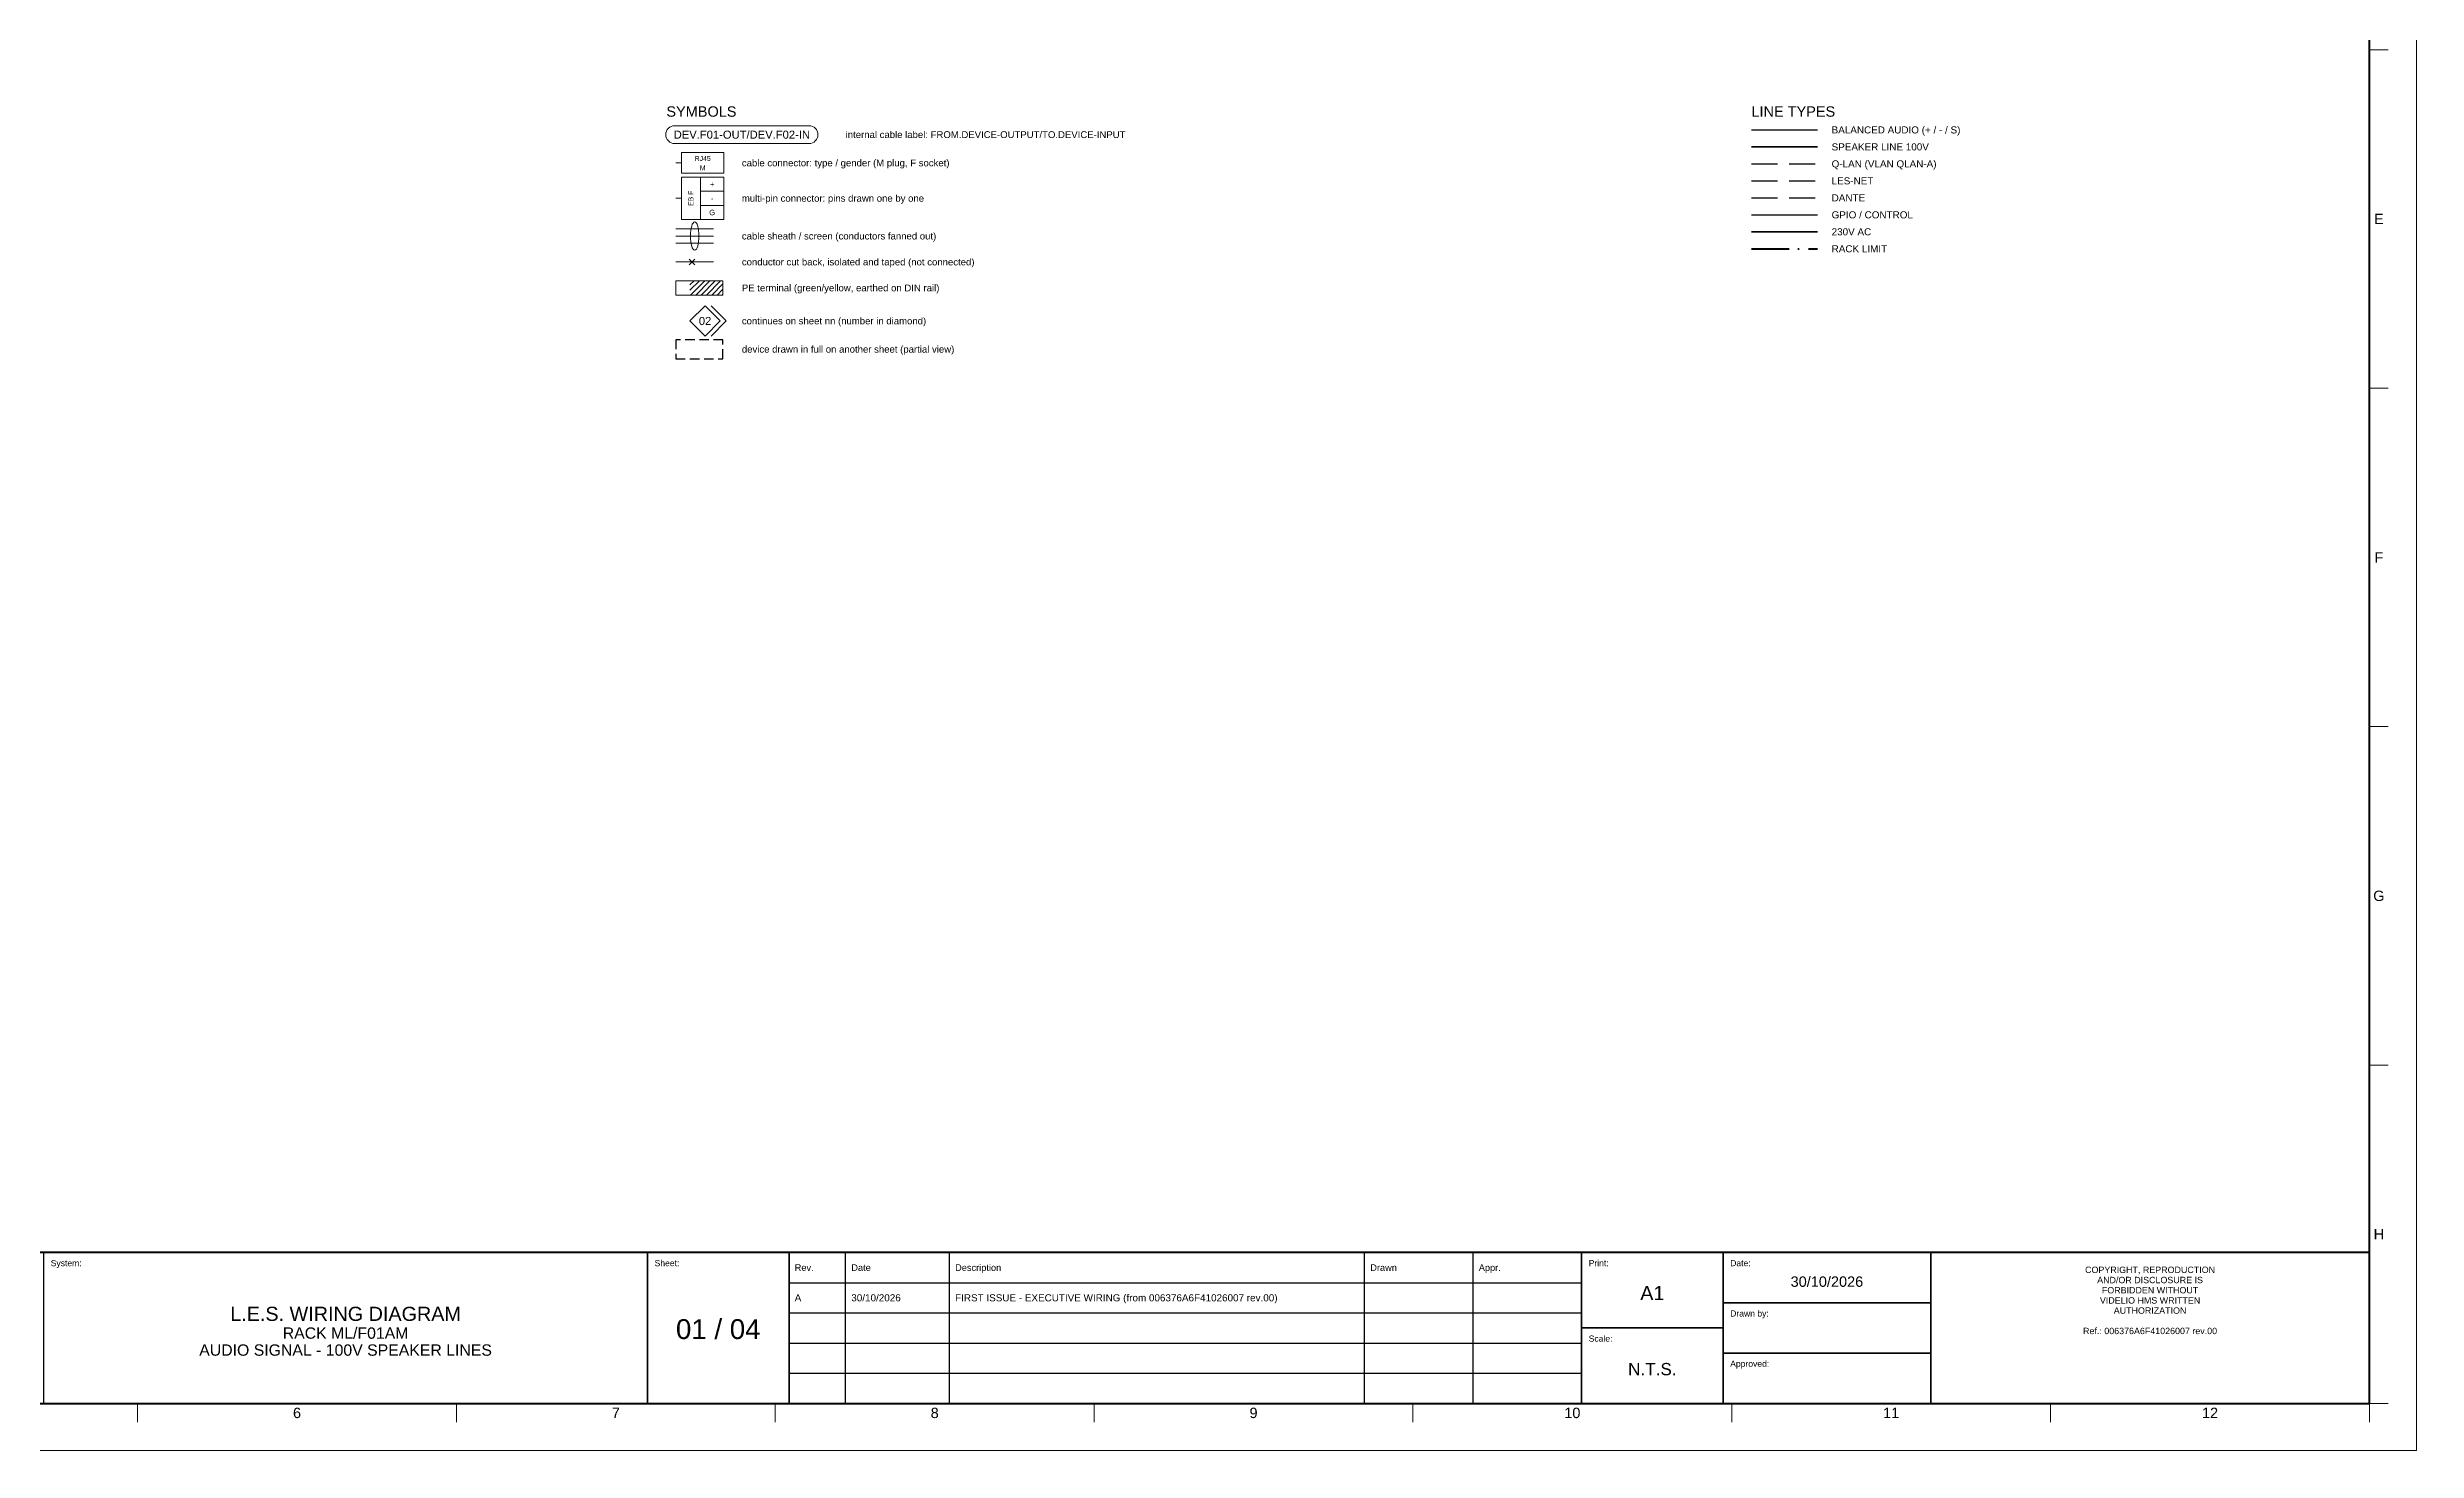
# Model space of a CAD drawing. Header units: millimetres. Extents: x 0 to 841, y 0 to 594.
# Drawn here: x 339 to 841, y 0 to 298 of the extents above; entities that cross this region are included whole.
import ezdxf
from ezdxf.enums import TextEntityAlignment as Align

# ---------------------------------------------------------------- set-up
doc = ezdxf.new("R2010")
doc.units = ezdxf.units.MM
for name, pattern in [('AV_DASHDOT', [12, 8, -2, 0, -2]), ('AV_DASHED', [8, 5.5, -2.5]), ('AV_HIDDEN', [3, 2, -1])]:
    doc.linetypes.add(name, pattern=pattern)
for name, color, linetype, lineweight in [('AV-CONN', 7, 'Continuous', 18), ('AV-LABEL', 7, 'Continuous', 18), ('AV-TB', 7, 'Continuous', 18), ('AV-TEXT', 7, 'Continuous', 18), ('W-AUDIO', 7, 'Continuous', 25)]:
    doc.layers.add(name, color=color, linetype=linetype, lineweight=lineweight)
for name, color, linetype, lineweight, true_color in [('AV-DEVICE-REF', 7, 'AV_HIDDEN', 25, 0x4682ff), ('AV-FRAME', 7, 'Continuous', 70, 0x7800ff), ('AV-RACK', 7, 'AV_DASHDOT', 50, 0xff00ff), ('AV-TITLE', 7, 'Continuous', 25, 0x7800ff), ('AV-XREF', 7, 'Continuous', 18, 0x00af00), ('AV-ZONE', 7, 'Continuous', 18, 0x7800ff), ('W-DANTE', 7, 'AV_DASHED', 25, 0xe60000), ('W-GPIO', 7, 'Continuous', 25, 0x964b00), ('W-LESNET', 7, 'AV_DASHED', 25, 0x00a0eb), ('W-POWER', 7, 'Continuous', 35, 0xeb8c00), ('W-QLAN', 7, 'AV_DASHED', 25, 0x6ebe00), ('W-SPEAKER', 7, 'Continuous', 35, 0x00a0a0)]:
    doc.layers.add(name, color=color, linetype=linetype, lineweight=lineweight, true_color=true_color)
doc.styles.add('AV', font='arial.ttf')

msp = doc.modelspace()

# ---------------------------------------------------------------- hatches: boundary and pattern name
at = {"layer": 'AV-TB', "true_color": 0x009600}
h = msp.add_hatch(dxfattribs=at)
h.set_pattern_fill('ANSI31', scale=0.25)
h.paths.add_polyline_path([(475, 245), (482, 245), (482, 248), (475, 248)])

# ---------------------------------------------------------------- linework, layer by layer
at = {"layer": 'AV-CONN'}
for p, q in [((472, 273), (473.2, 273)), ((472, 265.5), (473.2, 265.5)), ((472, 259), (480, 259)), ((472, 257.5), (480, 257.5)), ((472, 256), (480, 256)), ((472, 252), (480, 252)), ((474.8, 251.4), (476, 252.6)), ((474.8, 252.6), (476, 251.4))]:
    msp.add_line(p, q, dxfattribs=at)
for points in [[(473.2, 270.8), (482.2, 270.8), (482.2, 275.2), (473.2, 275.2)], [(473.2, 261), (477.2, 261), (477.2, 270), (473.2, 270)], [(477.2, 267), (482.2, 267), (482.2, 270), (477.2, 270)], [(477.2, 264), (482.2, 264), (482.2, 267), (477.2, 267)], [(477.2, 261), (482.2, 261), (482.2, 264), (477.2, 264)]]:
    msp.add_lwpolyline(points, close=True, dxfattribs=at)
msp.add_ellipse((476, 257.5), major_axis=(0, 3), ratio=0.3, dxfattribs=at)
at = {"layer": 'AV-DEVICE-REF'}
msp.add_lwpolyline([(472, 231.5), (482, 231.5), (482, 235.5), (472, 235.5)], close=True, dxfattribs=at)
at = {"layer": 'AV-FRAME'}
for points in [[(20, 10), (831, 10), (831, 584), (20, 584)], [(20, 10), (831, 10), (831, 42), (20, 42)]]:
    msp.add_lwpolyline(points, close=True, dxfattribs=at)
at = {"layer": 'AV-LABEL'}
msp.add_lwpolyline([(471.77, 277.1), (500.23, 277.1, 1), (500.23, 280.9), (471.77, 280.9, 1)], format="xyb", close=True, dxfattribs=at)
at = {"layer": 'AV-RACK'}
msp.add_line((700, 254.8), (714, 254.8), dxfattribs=at)
at = {"layer": 'AV-TB'}
msp.add_lwpolyline([(472, 245), (482, 245), (482, 248), (472, 248)], close=True, dxfattribs=at)
at = {"layer": 'AV-TITLE'}
for p, q in [((508, 10), (508, 42)), ((530, 10), (530, 42)), ((618, 10), (618, 42)), ((641, 10), (641, 42)), ((496, 35.6), (664, 35.6)), ((496, 29.2), (664, 29.2)), ((496, 22.8), (664, 22.8)), ((496, 16.4), (664, 16.4))]:
    msp.add_line(p, q, dxfattribs=at)
for points in [[(338, 10), (466, 10), (466, 42), (338, 42)], [(466, 10), (496, 10), (496, 42), (466, 42)], [(496, 10), (664, 10), (664, 42), (496, 42)], [(664, 26), (694, 26), (694, 42), (664, 42)], [(694, 31.33), (738, 31.33), (738, 42), (694, 42)], [(738, 10), (831, 10), (831, 42), (738, 42)], [(694, 20.67), (738, 20.67), (738, 31.33), (694, 31.33)], [(664, 10), (694, 10), (694, 26), (664, 26)], [(694, 10), (738, 10), (738, 20.67), (694, 20.67)]]:
    msp.add_lwpolyline(points, close=True, dxfattribs=at)
at = {"layer": 'AV-XREF'}
msp.add_lwpolyline([(475, 239.5), (478.2, 242.7), (481.4, 239.5), (478.2, 236.3)], close=True, dxfattribs=at)
msp.add_lwpolyline([(479.5, 242.7), (482.7, 239.5), (479.5, 236.3)], dxfattribs=at)
at = {"layer": 'AV-ZONE'}
for p, q in [((831, 297), (835, 297)), ((831, 225.25), (835, 225.25)), ((831, 153.5), (835, 153.5)), ((831, 81.75), (835, 81.75)), ((357.92, 10), (357.92, 6)), ((425.5, 10), (425.5, 6)), ((493.08, 10), (493.08, 6)), ((560.67, 10), (560.67, 6)), ((628.25, 10), (628.25, 6)), ((695.83, 10), (695.83, 6)), ((763.42, 10), (763.42, 6)), ((831, 10), (831, 6)), ((831, 10), (835, 10))]:
    msp.add_line(p, q, dxfattribs=at)
at = {"layer": 'AV-ZONE', "lineweight": 13}
msp.add_lwpolyline([(0, 0), (841, 0), (841, 594), (0, 594)], close=True, dxfattribs=at)
at = {"layer": 'W-AUDIO'}
msp.add_line((700, 280), (714, 280), dxfattribs=at)
at = {"layer": 'W-DANTE'}
msp.add_line((700, 265.6), (714, 265.6), dxfattribs=at)
at = {"layer": 'W-GPIO'}
msp.add_line((700, 262), (714, 262), dxfattribs=at)
at = {"layer": 'W-LESNET'}
msp.add_line((700, 269.2), (714, 269.2), dxfattribs=at)
at = {"layer": 'W-POWER'}
msp.add_line((700, 258.4), (714, 258.4), dxfattribs=at)
at = {"layer": 'W-QLAN'}
msp.add_line((700, 272.8), (714, 272.8), dxfattribs=at)
at = {"layer": 'W-SPEAKER'}
msp.add_line((700, 276.4), (714, 276.4), dxfattribs=at)

# ---------------------------------------------------------------- texts
at = {"layer": 'AV-CONN', "style": 'AV'}
for s, height, p in [('RJ45', 1.05, (477.7, 273.95)), ('M', 1.05, (477.7, 271.95)), ('+', 1.15, (479.7, 268.5)), ('G', 1.15, (479.7, 262.5)), ('-', 1.15, (479.7, 265.5))]:
    msp.add_text(s, height=height, dxfattribs=at).set_placement(p, align=Align.MIDDLE_CENTER)
msp.add_text('EB F', height=1.05, rotation=90, dxfattribs=at).set_placement((475.2, 265.5), align=Align.MIDDLE_CENTER)
at = {"layer": 'AV-LABEL', "style": 'AV'}
msp.add_text('DEV.F01-OUT/DEV.F02-IN', height=1.7, dxfattribs=at).set_placement((486, 279), align=Align.MIDDLE_CENTER)
at = {"layer": 'AV-TEXT', "style": 'AV'}
for s, p in [('SYMBOLS', (470, 285)), ('LINE TYPES', (700, 285))]:
    msp.add_text(s, height=2.2, dxfattribs=at).set_placement(p, align=Align.TOP_LEFT)
for s, height, p in [('internal cable label: FROM.DEVICE-OUTPUT/TO.DEVICE-INPUT', 1.45, (508, 279)), ('SPEAKER LINE 100V', 1.5, (717, 276.4)), ('BALANCED AUDIO (+ / - / S)', 1.5, (717, 280)), ('cable connector: type / gender (M plug, F socket)', 1.45, (486, 273)), ('Q-LAN (VLAN QLAN-A)', 1.5, (717, 272.8)), ('multi-pin connector: pins drawn one by one', 1.45, (486, 265.5)), ('LES-NET', 1.5, (717, 269.2)), ('DANTE', 1.5, (717, 265.6)), ('GPIO / CONTROL', 1.5, (717, 262)), ('cable sheath / screen (conductors fanned out)', 1.45, (486, 257.5)), ('230V AC', 1.5, (717, 258.4)), ('conductor cut back, isolated and taped (not connected)', 1.45, (486, 252)), ('RACK LIMIT', 1.5, (717, 254.8)), ('PE terminal (green/yellow, earthed on DIN rail)', 1.45, (486, 246.5)), ('continues on sheet nn (number in diamond)', 1.45, (486, 239.5)), ('device drawn in full on another sheet (partial view)', 1.45, (486, 233.5)), ('A', 1.5, (497.2, 32.4)), ('30/10/2026', 1.5, (509.2, 32.4)), ('FIRST ISSUE - EXECUTIVE WIRING (from 006376A6F41026007 rev.00)', 1.5, (531.2, 32.4))]:
    msp.add_text(s, height=height, dxfattribs=at).set_placement(p, align=Align.MIDDLE_LEFT)
for s, height, p in [('02', 1.7, (478.2, 239.5)), ('COPYRIGHT, REPRODUCTION', 1.35, (784.5, 38.33)), ('AND/OR DISCLOSURE IS', 1.35, (784.5, 36.17)), ('VIDELIO HMS WRITTEN', 1.35, (784.5, 31.85)), ('FORBIDDEN WITHOUT', 1.35, (784.5, 34.01)), ('AUTHORIZATION', 1.35, (784.5, 29.69)), ('Ref.: 006376A6F41026007 rev.00', 1.35, (784.5, 25.37))]:
    msp.add_text(s, height=height, dxfattribs=at).set_placement(p, align=Align.MIDDLE_CENTER)
at = {"layer": 'AV-TEXT', "true_color": 0x7800ff, "style": 'AV'}
for s, p in [('System:', (339.5, 40.4)), ('Sheet:', (467.5, 40.4)), ('Print:', (665.5, 40.4)), ('Date:', (695.5, 40.4)), ('Drawn by:', (695.5, 29.73)), ('Scale:', (665.5, 24.4)), ('Approved:', (695.5, 19.07))]:
    msp.add_text(s, height=1.3, dxfattribs=at).set_placement(p, align=Align.TOP_LEFT)
for s, p in [('Rev.', (497.2, 38.8)), ('Date', (509.2, 38.8)), ('Description', (531.2, 38.8)), ('Drawn', (619.2, 38.8)), ('Appr.', (642.2, 38.8))]:
    msp.add_text(s, height=1.4, dxfattribs=at).set_placement(p, align=Align.MIDDLE_LEFT)
at = {"layer": 'AV-TEXT', "style": 'AV'}
for s, height, p in [('30/10/2026', 2.2, (716, 34.07)), ('L.E.S. WIRING DIAGRAM', 3, (402, 26.6)), ('A1', 3, (679, 31)), ('RACK ML/F01AM', 2.4, (402, 23)), ('01 / 04', 4.2, (481, 22.4)), ('AUDIO SIGNAL - 100V SPEAKER LINES', 2.4, (402, 19.4)), ('N.T.S.', 2.6, (679, 15.2))]:
    msp.add_text(s, height=height, dxfattribs=at).set_placement(p, align=Align.BOTTOM_CENTER)
at = {"layer": 'AV-ZONE', "true_color": 0x7800ff, "style": 'AV'}
for s, p in [('E', (833, 261.12)), ('F', (833, 189.38)), ('G', (833, 117.62)), ('H', (833, 45.88)), ('6', (391.71, 8)), ('7', (459.29, 8)), ('8', (526.88, 8)), ('9', (594.46, 8)), ('10', (662.04, 8)), ('11', (729.62, 8)), ('12', (797.21, 8))]:
    msp.add_text(s, height=2.2, dxfattribs=at).set_placement(p, align=Align.MIDDLE_CENTER)

doc.saveas('drawing.dxf')
